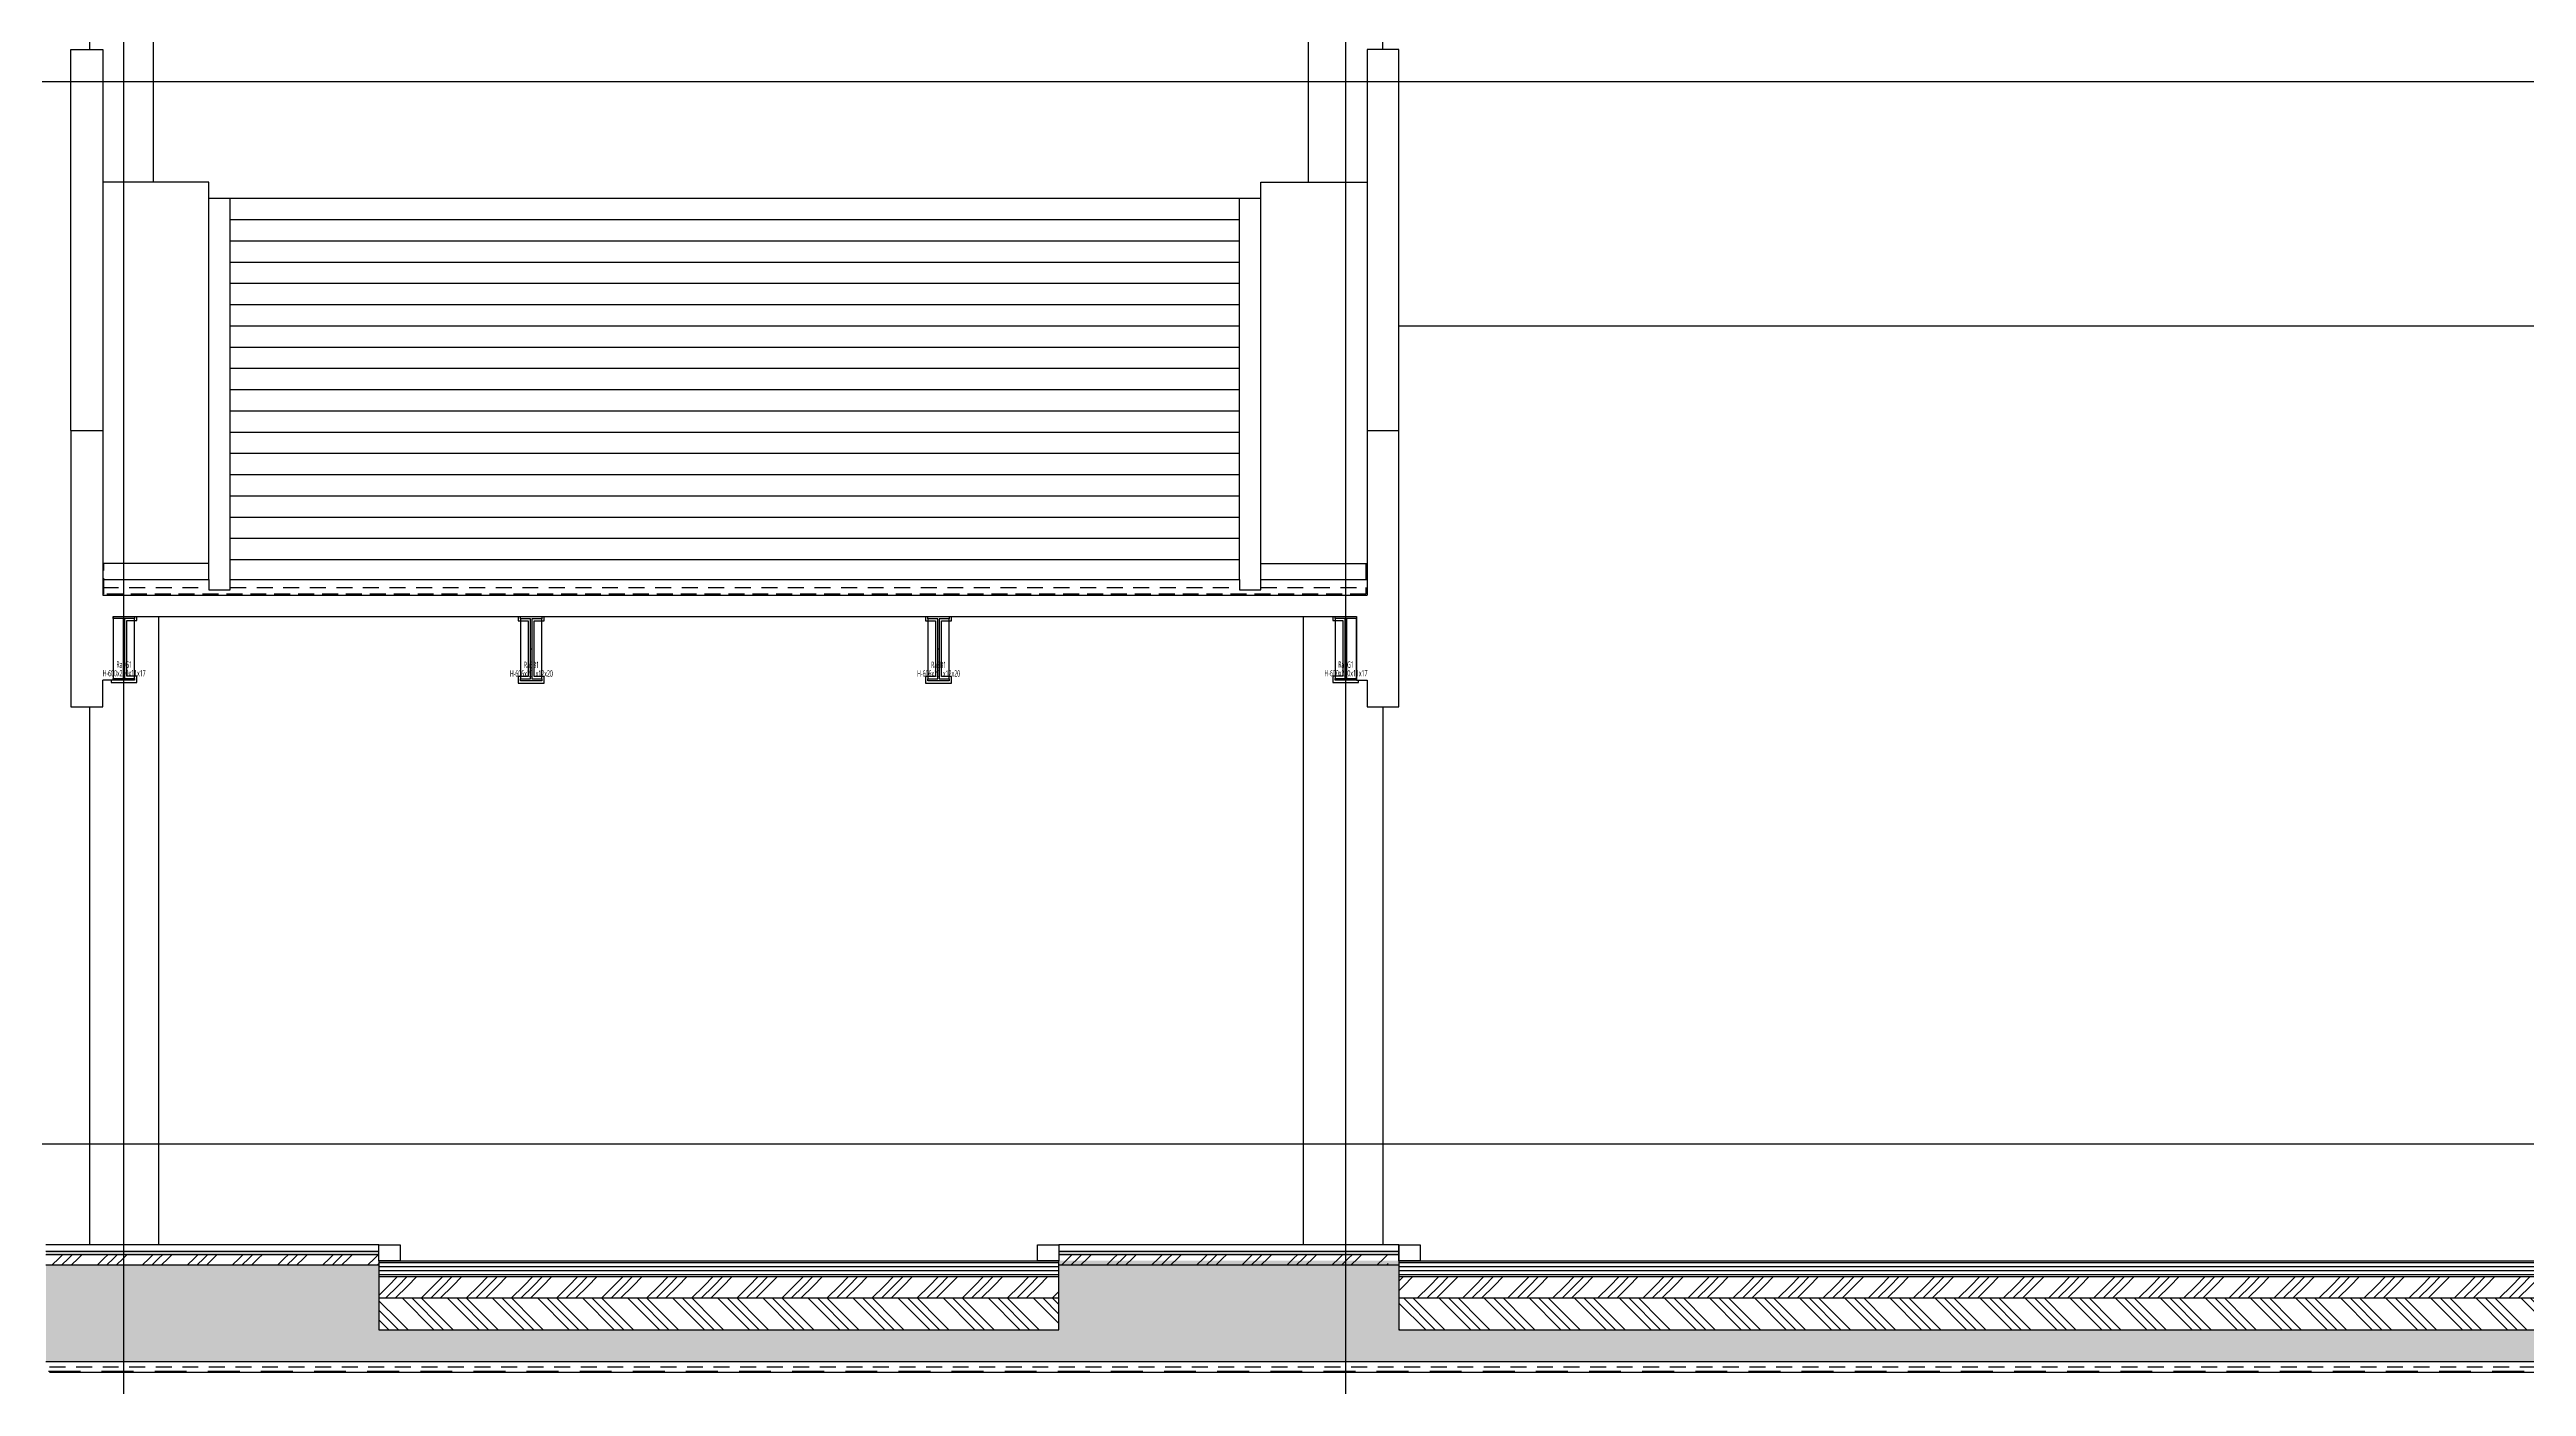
# Model space of a CAD drawing. Header units: millimetres. Extents: x 35054840 to 35483341, y -1288013 to -991013.
# Drawn here: x 35156326 to 35179638, y -1095042 to -1082459 of the extents above; entities that cross this region are included whole.
import ezdxf
from ezdxf.enums import TextEntityAlignment as Align

# ---------------------------------------------------------------- set-up
doc = ezdxf.new("R2010")
doc.units = ezdxf.units.MM
doc.header["$LTSCALE"] = 1000
doc.header["$MEASUREMENT"] = 0
doc.linetypes.add('DASHED', pattern=[0.75, 0.5, -0.25])
doc.linetypes.add('HID', pattern=[2.5, 1.5, -1])
doc.layers.get('0').update_dxf_attribs({"linetype": 'CONTINUOUS'})
doc.layers.get('Defpoints').update_dxf_attribs({"color": 161, "linetype": 'CONTINUOUS'})
for name, color, linetype in [('02-COL', 2, 'CONTINUOUS'), ('251', 251, 'CONTINUOUS'), ('cen', 1, 'CONTINUOUS'), ('con', 2, 'CONTINUOUS'), ('ELE-8', 8, 'CONTINUOUS'), ('ELE5', 254, 'CONTINUOUS'), ('ELE6', 8, 'CONTINUOUS'), ('ELE9', 9, 'CONTINUOUS'), ('FIN', 9, 'CONTINUOUS'), ('FIN(내화피복)', 8, 'CONTINUOUS'), ('FIN(아스콘)', 3, 'CONTINUOUS'), ('HAT-252', 252, 'CONTINUOUS'), ('LAND-2', 4, 'CONTINUOUS'), ('STEEL', 5, 'CONTINUOUS'), ('stl', 3, 'CONTINUOUS'), ('wire-meshes', 1, 'CONTINUOUS')]:
    doc.layers.add(name, color=color, linetype=linetype)
doc.styles.add('TE', font='malgun_0.ttf')
pattern_1 = [(135, (0, 0), (3e-14, 424.2640687), [600]), (135, (6e-15, 90), (3e-14, 424.2640687), [600]), (135, (1e-14, 180), (3e-14, 424.2640687), [600])]

# ---------------------------------------------------------------- blocks, each defined once
blk = doc.blocks.new('sdfdfgdfgdfg')
at = {"layer": 'cen', "ltscale": 0.1}
for p, q in [((34514939, -193275), (34514939, -106382)), ((34526439, -193275), (34526439, -106382))]:
    blk.add_line(p, q, dxfattribs=at)
at = {"layer": 'cen', "ltscale": 5}
for p, q in [((34490299, -156175), (34770828, -156175)), ((34490299, -166175), (34770828, -166175))]:
    blk.add_line(p, q, dxfattribs=at)
blk = doc.blocks.new('A$C426f83c9')
at = {"layer": '02-COL', "ltscale": 0.1}
for points in [[(400, 800), (400, 200), (300, 200)], [(12100, 800), (12100, 200), (12200, 200)], [(0, -50), (300, -50), (300, 200)], [(12200, 200), (12200, -50), (12500, -50)]]:
    blk.add_lwpolyline(points, dxfattribs=at)
at = {"layer": 'con', "ltscale": 0.1}
for p, q in [((0, 2550), (300, 2550)), ((300, 1000), (12200, 1000))]:
    blk.add_line(p, q, dxfattribs=at)
for points in [[(0, 2550), (0, -50)], [(300, 2550), (300, 1000)], [(12200, 2550), (12200, 1000)], [(12200, 2550), (12500, 2550)], [(12500, -50), (12500, 2550)], [(400, 800), (12100, 800)]]:
    blk.add_lwpolyline(points, dxfattribs=at)
at = {"layer": 'ELE-8', "color": 253, "ltscale": 0.1}
for p, q in [((1300, 4737), (11200, 4737)), ((1500, 1150), (1500, 4737)), ((11000, 1150), (11000, 4737)), ((1500, 4537), (11000, 4537)), ((1500, 4337), (11000, 4337)), ((1500, 4137), (11000, 4137)), ((1500, 3937), (11000, 3937)), ((1500, 3737), (11000, 3737)), ((1500, 3537), (11000, 3537)), ((1500, 3337), (11000, 3337)), ((1500, 3137), (11000, 3137)), ((1500, 2937), (11000, 2937)), ((1500, 2737), (11000, 2737)), ((1500, 2537), (11000, 2537)), ((1500, 2337), (11000, 2337)), ((1500, 2137), (11000, 2137)), ((1500, 1937), (11000, 1937)), ((1500, 1737), (11000, 1737)), ((1500, 1537), (11000, 1537)), ((1500, 1337), (11000, 1337))]:
    blk.add_line(p, q, dxfattribs=at)
for points in [[(0, 2550), (0, 6137), (300, 6137), (300, 2550)], [(12500, 2550), (12500, 6137), (12200, 6137), (12200, 2550)], [(1300, 1300), (1300, 4887), (300, 4887)], [(11200, 1300), (11200, 4887), (12200, 4887)]]:
    blk.add_lwpolyline(points, dxfattribs=at)
at = {"layer": 'ELE9', "linetype": 'DASHED', "ltscale": 0.3}
blk.add_lwpolyline([(12190, 1300), (12190, 1010), (310, 1010), (310, 1300)], dxfattribs=at)
at = {"layer": 'FIN'}
for p, q in [((300, 1150), (1300, 1150)), ((1500, 1150), (11000, 1150)), ((11200, 1150), (12200, 1150))]:
    blk.add_line(p, q, dxfattribs=at)
for points in [[(1300, 1150), (1300, 1050), (1500, 1050), (1500, 1150)], [(11000, 1150), (11000, 1050), (11200, 1050), (11200, 1150)]]:
    blk.add_lwpolyline(points, dxfattribs=at)
at = {"layer": 'FIN(아스콘)'}
for p, q in [((1300, 1300), (300, 1300)), ((1300, 1150), (1300, 1300)), ((11200, 1150), (11200, 1300)), ((11200, 1300), (12200, 1300))]:
    blk.add_line(p, q, dxfattribs=at)
at = {"layer": 'wire-meshes', "linetype": 'HID', "ltscale": 0.1}
for p, q in [((300, 1075), (1300, 1075)), ((1500, 1075), (11000, 1075)), ((11200, 1075), (12200, 1075))]:
    blk.add_line(p, q, dxfattribs=at)
blk = doc.blocks.new('*U229')
at = {"layer": 'Defpoints'}
for p, q in [((-100.5, 283), (-100.5, -283)), ((100.5, -283), (100.5, 283)), ((-6, 0), (6, 0))]:
    blk.add_line(p, q, dxfattribs=at)
at = {"layer": 'STEEL', "color": 0, "linetype": 'ByBlock', "ltscale": 0.5}
for p, q in [((-6, 283), (-100.5, 283)), ((-6, -283), (-6, 283)), ((100.5, 283), (6, 283)), ((6, 283), (6, -283)), ((-100.5, -283), (-6, -283)), ((6, -283), (100.5, -283))]:
    blk.add_line(p, q, dxfattribs=at)
for points in [[(-100.5, 283), (-100.5, 303), (100.5, 303), (100.5, 283)], [(100.5, -283), (100.5, -303), (-100.5, -303), (-100.5, -283)]]:
    blk.add_lwpolyline(points, dxfattribs=at)
blk = doc.blocks.new('RaSB1')
at = {"layer": 'stl'}
blk.add_blockref('*U229', (0, -303), dxfattribs=at)
at = {"layer": 'Defpoints', "style": 'TE', "width": 0.5}
for s, p in [('RaSB1', (2, -455)), ('H-606x201x12x20', (2, -536))]:
    blk.add_text(s, height=60, dxfattribs=at).set_placement(p, align=Align.MIDDLE_CENTER)
blk = doc.blocks.new('*U46')
at = {"layer": 'Defpoints'}
for p, q in [((-100, 283), (-100, -283)), ((100, -283), (100, 283)), ((-5.5, 0), (5.5, 0))]:
    blk.add_line(p, q, dxfattribs=at)
at = {"layer": 'STEEL', "color": 0, "linetype": 'ByBlock', "ltscale": 0.5}
for p, q in [((-5.5, 283), (-100, 283)), ((-5.5, -283), (-5.5, 283)), ((100, 283), (5.5, 283)), ((5.5, 283), (5.5, -283)), ((-100, -283), (-5.5, -283)), ((5.5, -283), (100, -283))]:
    blk.add_line(p, q, dxfattribs=at)
for points in [[(-100, 283), (-100, 300), (100, 300), (100, 283)], [(100, -283), (100, -300), (-100, -300), (-100, -283)]]:
    blk.add_lwpolyline(points, dxfattribs=at)
blk = doc.blocks.new('RaSG1')
at = {"layer": 'stl'}
blk.add_blockref('*U46', (0, -300), dxfattribs=at)
at = {"layer": 'Defpoints', "style": 'TE', "width": 0.5}
for s, p in [('RaSG1', (2, -452)), ('H-600x200x11x17', (2, -533))]:
    blk.add_text(s, height=60, dxfattribs=at).set_placement(p, align=Align.MIDDLE_CENTER)
blk = doc.blocks.new('sdfsdfdfgdfg')
at = {"layer": '251', "ltscale": 10000}
h = blk.add_hatch(dxfattribs=at)
h.set_pattern_fill('DASH', color=256, scale=800)
h.set_pattern_definition([(0, (-446000, 856668.77), (100, 100), [100, -100])])
h.paths.add_polyline_path([(34757656, -237230), (34757656, -238140), (34760046, -238140), (34760046, -237230)])
h.paths.add_polyline_path([(34744896, -238140), (34744896, -237330), (34743026, -237330), (34743026, -237840), (34723026, -237840), (34723026, -237190), (34719826, -237190), (34719826, -237840), (34713426, -237840), (34713426, -237230), (34710291, -237230), (34710291, -238140)])
at = {"layer": 'HAT-252', "ltscale": 10000}
h = blk.add_hatch(dxfattribs=at)
h.set_pattern_fill('AR-CONC', color=256, scale=5)
h.set_pattern_definition([(50, (-8600894.388, -1437845.403), (35.86300913, -3.13760675), [3.75, -41.25]), (355, (-8600894.388, -1437845.403), (-6.93756668, 37.609606685), [3, -33]), (100.45144446, (-8600891.4, -1437845.664), (28.925442336, 34.471999548), [3.1870096, -35.0571056]), (46.1842, (-8600894.39, -1437835.403), (53.362066534, -8.27596404), [5.625, -61.875]), (96.63563549, (-8600889.94, -1437836.09), (46.733097284, 48.70593004), [4.7805171, -52.585688]), (351.18416399, (-8600894.39, -1437835.4), (46.73309725, 48.70593001), [4.5, -49.50000005]), (21, (-8600889.388, -1437837.903), (29.845352606, -20.130944533), [3.75, -41.25]), (326, (-8600889.388, -1437837.903), (12.165766596, 36.257502252), [3, -33]), (71.45144474, (-8600886.9, -1437839.58), (42.011118836, 16.12655764), [3.1870095, -35.0571056]), (37.5, (-8600894.388, -1437845.403), (0.607992766, 16.6446926916), [0, -32.6, 0, -33.5, 0, -33.125]), (7.5, (-8600894.388, -1437845.403), (13.153476872, 19.720585594), [0, -19.1, 0, -31.85, 0, -12.625]), (327.5, (-8600905.538, -1437845.403), (26.6911218086, -1.1277435867), [0, -12.5, 0, -39, 0, -51.75]), (317.5, (-8600910.538, -1437845.403), (29.159308467, 5.005249117), [0, -16.25, 0, -25.9, 0, -36.75])])
h.paths.add_polyline_path([(34710291, -237100), (34710291, -237130), (34713426, -237130), (34713426, -237100)])
at = {"layer": 'HAT-252', "ltscale": 100}
h = blk.add_hatch(dxfattribs=at)
h.set_pattern_fill('GOST_GROUND', color=256, scale=30)
h.set_pattern_definition([(45, (-449100, 856928.77), (424.2640687, -3e-14), [600]), (45, (-449010, 856928.77), (424.2640687, -3e-14), [600]), (45, (-448920, 856928.77), (424.2640687, -3e-14), [600])])
h.paths.add_polyline_path([(34710291, -237130), (34710291, -237230), (34713426, -237230), (34713426, -237130)])
at = {"layer": 'HAT-252', "ltscale": 10000}
h = blk.add_hatch(dxfattribs=at)
h.set_pattern_fill('ANSI31', color=256, scale=300, angle=135)
h.set_pattern_definition([(180, (-9600, 0), (-4e-15, -37.5), [])])
h.paths.add_polyline_path([(34719826, -237340), (34719826, -237190), (34713426, -237190), (34713426, -237340)])
h = blk.add_hatch(dxfattribs=at)
h.set_pattern_fill('AR-CONC', color=256, scale=5)
h.set_pattern_definition([(50, (-8591394.388, -1437845.403), (35.86300913, -3.13760675), [3.75, -41.25]), (355, (-8591394.388, -1437845.403), (-6.93756668, 37.609606685), [3, -33]), (100.45144446, (-8591391.4, -1437845.664), (28.925442336, 34.471999548), [3.1870096, -35.0571056]), (46.1842, (-8591394.39, -1437835.403), (53.362066534, -8.27596404), [5.625, -61.875]), (96.63563549, (-8591389.94, -1437836.09), (46.733097284, 48.70593004), [4.7805171, -52.585688]), (351.18416399, (-8591394.39, -1437835.4), (46.73309725, 48.70593001), [4.5, -49.50000005]), (21, (-8591389.388, -1437837.903), (29.845352606, -20.130944533), [3.75, -41.25]), (326, (-8591389.388, -1437837.903), (12.165766596, 36.257502252), [3, -33]), (71.45144474, (-8591386.9, -1437839.58), (42.011118836, 16.12655764), [3.1870095, -35.0571056]), (37.5, (-8591394.388, -1437845.403), (0.607992766, 16.6446926916), [0, -32.6, 0, -33.5, 0, -33.125]), (7.5, (-8591394.388, -1437845.403), (13.153476872, 19.720585594), [0, -19.1, 0, -31.85, 0, -12.625]), (327.5, (-8591405.538, -1437845.403), (26.6911218086, -1.1277435867), [0, -12.5, 0, -39, 0, -51.75]), (317.5, (-8591410.538, -1437845.403), (29.159308467, 5.005249117), [0, -16.25, 0, -25.9, 0, -36.75])])
h.paths.add_polyline_path([(34719826, -237100), (34723026, -237100), (34723026, -237130), (34719826, -237130)])
at = {"layer": 'HAT-252', "ltscale": 100}
h = blk.add_hatch(dxfattribs=at)
h.set_pattern_fill('GOST_GROUND', color=256, scale=30)
h.set_pattern_definition([(45, (-439600, 856928.77), (424.2640687, -3e-14), [600]), (45, (-439510, 856928.77), (424.2640687, -3e-14), [600]), (45, (-439420, 856928.77), (424.2640687, -3e-14), [600])])
h.paths.add_polyline_path([(34719826, -237230), (34722926, -237230), (34722926, -237130), (34719826, -237130)])
at = {"layer": 'HAT-252', "ltscale": 10000}
h = blk.add_hatch(dxfattribs=at)
h.set_pattern_fill('ANSI31', color=256, scale=300, angle=135)
h.paths.add_polyline_path([(34743026, -237340), (34723026, -237340), (34723026, -237190), (34743026, -237190)])
at = {"layer": 'HAT-252', "ltscale": 100}
h = blk.add_hatch(dxfattribs=at)
h.set_pattern_fill('GOST_GROUND', color=256, scale=30)
h.set_pattern_definition([(45, (-446000, 856668.77), (424.2640687, -3e-14), [600]), (45, (-445910, 856668.77), (424.2640687, -3e-14), [600]), (45, (-445820, 856668.77), (424.2640687, -3e-14), [600])])
h.paths.add_polyline_path([(34713426, -237540), (34719826, -237540), (34719826, -237340), (34713426, -237340)])
h = blk.add_hatch(dxfattribs=at)
h.set_pattern_fill('GOST_GROUND', color=256, scale=30, angle=90)
h.set_pattern_definition(pattern_1)
h.paths.add_polyline_path([(34713426, -237840), (34719826, -237840), (34719826, -237540), (34713426, -237540)])
h = blk.add_hatch(dxfattribs=at)
h.set_pattern_fill('GOST_GROUND', color=256, scale=30)
h.set_pattern_definition([(45, (-436200, 856668.77), (424.2640687, -3e-14), [600]), (45, (-436110, 856668.77), (424.2640687, -3e-14), [600]), (45, (-436020, 856668.77), (424.2640687, -3e-14), [600])])
h.paths.add_polyline_path([(34723026, -237540), (34743026, -237540), (34743026, -237340), (34723026, -237340)])
h = blk.add_hatch(dxfattribs=at)
h.set_pattern_fill('GOST_GROUND', color=256, scale=30, angle=90)
h.set_pattern_definition(pattern_1)
h.paths.add_polyline_path([(34723026, -237840), (34743026, -237840), (34743026, -237540), (34723026, -237540)])
at = {"layer": '251', "ltscale": 0.5}
for p, q in [((34713426, -237040), (34710291, -237040)), ((34723026, -237040), (34719826, -237040))]:
    blk.add_line(p, q, dxfattribs=at)
for points in [[(34710291, -237100), (34713426, -237100)], [(34710291, -237130), (34713426, -237130)], [(34710291, -237230), (34713426, -237230)], [(34713426, -237190), (34713426, -237540), (34719826, -237540), (34719826, -237190)], [(34713426, -237190), (34719826, -237190)], [(34719826, -237100), (34723026, -237100)], [(34719826, -237130), (34723026, -237130)], [(34719826, -237230), (34723026, -237230)], [(34723026, -237190), (34743026, -237190)], [(34723026, -237190), (34723026, -237540), (34743026, -237540), (34743026, -237190)], [(34713426, -237340), (34719826, -237340)], [(34713426, -237540), (34713426, -237840), (34719826, -237840), (34719826, -237540)], [(34723026, -237340), (34743026, -237340)], [(34723026, -237540), (34723026, -237840), (34743026, -237840), (34743026, -237540)], [(34710291, -238140), (34745016, -238140)]]:
    blk.add_lwpolyline(points, dxfattribs=at)
at = {"layer": 'con', "ltscale": 1000}
blk.add_lwpolyline([(34710326, -238240), (34745026, -238240), (34745026, -236540)], dxfattribs=at)
at = {"layer": 'ELE-8', "color": 253, "ltscale": 0.1}
blk.add_lwpolyline([(34723026, -228390), (34745201, -228390)], dxfattribs=at)
at = {"layer": 'ELE5', "ltscale": 1000}
for points in [[(34711301, -221127), (34711301, -227040)], [(34722176, -227040), (34722176, -221127)], [(34710701, -221977), (34710701, -225790)], [(34722876, -225790), (34722876, -221977)]]:
    blk.add_lwpolyline(points, dxfattribs=at)
at = {"layer": 'ELE6', "ltscale": 0.1}
for points in [[(34711351, -231127), (34711351, -237040)], [(34722126, -231127), (34722126, -237040)], [(34710701, -231977), (34710701, -237040)], [(34722876, -231977), (34722876, -237040)], [(34723026, -237040), (34723026, -237190)]]:
    blk.add_lwpolyline(points, dxfattribs=at)
at = {"layer": 'HAT-252', "linetype": 'HID', "ltscale": 0.2}
blk.add_lwpolyline([(34710316, -238230), (34745016, -238230), (34745016, -237190)], dxfattribs=at)
at = {"layer": 'wire-meshes', "linetype": 'HID', "ltscale": 0.1}
blk.add_lwpolyline([(34710326, -238190), (34745016, -238190)], dxfattribs=at)
at = {"layer": '02-COL'}
for name, p in [('RaSG1', (34711026, -231127)), ('RaSB1', (34714859, -231127)), ('RaSB1', (34718692, -231127)), ('RaSG1', (34722526, -231127))]:
    blk.add_blockref(name, p, dxfattribs=at)
at = {"layer": 'wire-meshes', "linetype": 'HID', "ltscale": 0.1}
blk.add_blockref('A$C426f83c9', (34710526, -231927), dxfattribs=at)

msp = doc.modelspace()

# ---------------------------------------------------------------- linework, layer by layer
at = {"layer": 'FIN(내화피복)', "ltscale": 10000}
for points in [[(35156904.8, -1088395.9), (35156904.8, -1088416.9), (35157146.8, -1088416.9), (35157146.8, -1088357.9), (35157052.3, -1088357.9), (35157052.3, -1087833.9), (35157146.8, -1087833.9), (35157146.8, -1087795.9)], [(35160737.6, -1087795.9), (35160737.6, -1087836.9), (35160832.1, -1087836.9), (35160832.1, -1088360.9), (35160737.6, -1088360.9), (35160737.6, -1088422.9), (35160980.6, -1088422.9), (35160980.6, -1088360.9), (35160886.1, -1088360.9), (35160886.1, -1087836.9), (35160980.6, -1087836.9), (35160980.6, -1087795.9)], [(35164571, -1087795.9), (35164571, -1087836.9), (35164665.5, -1087836.9), (35164665.5, -1088360.9), (35164571, -1088360.9), (35164571, -1088422.9), (35164814, -1088422.9), (35164814, -1088360.9), (35164719.5, -1088360.9), (35164719.5, -1087836.9), (35164814, -1087836.9), (35164814, -1087795.9)], [(35168404.8, -1087795.9), (35168404.8, -1087833.9), (35168499.3, -1087833.9), (35168499.3, -1088357.9), (35168404.8, -1088357.9), (35168404.8, -1088416.9), (35168646.8, -1088416.9), (35168646.8, -1088395.9)]]:
    msp.add_lwpolyline(points, dxfattribs=at)
at = {"layer": 'LAND-2', "ltscale": 0.1}
for points in [[(35159425.8, -1093708.9), (35159625.8, -1093708.9), (35159625.8, -1093858.9), (35159425.8, -1093858.9)], [(35165625.8, -1093708.9), (35165825.8, -1093708.9), (35165825.8, -1093858.9), (35165625.8, -1093858.9)], [(35169025.8, -1093708.9), (35169225.8, -1093708.9), (35169225.8, -1093858.9), (35169025.8, -1093858.9)]]:
    msp.add_lwpolyline(points, close=True, dxfattribs=at)

# ---------------------------------------------------------------- block references
msp.add_blockref('sdfdfgdfgdfg', (642087, -926584.2))
at = {"layer": 'wire-meshes', "linetype": 'HID', "ltscale": 0.1}
msp.add_blockref('sdfsdfdfgdfg', (446000, -856668.8), dxfattribs=at)

doc.saveas('drawing.dxf')
